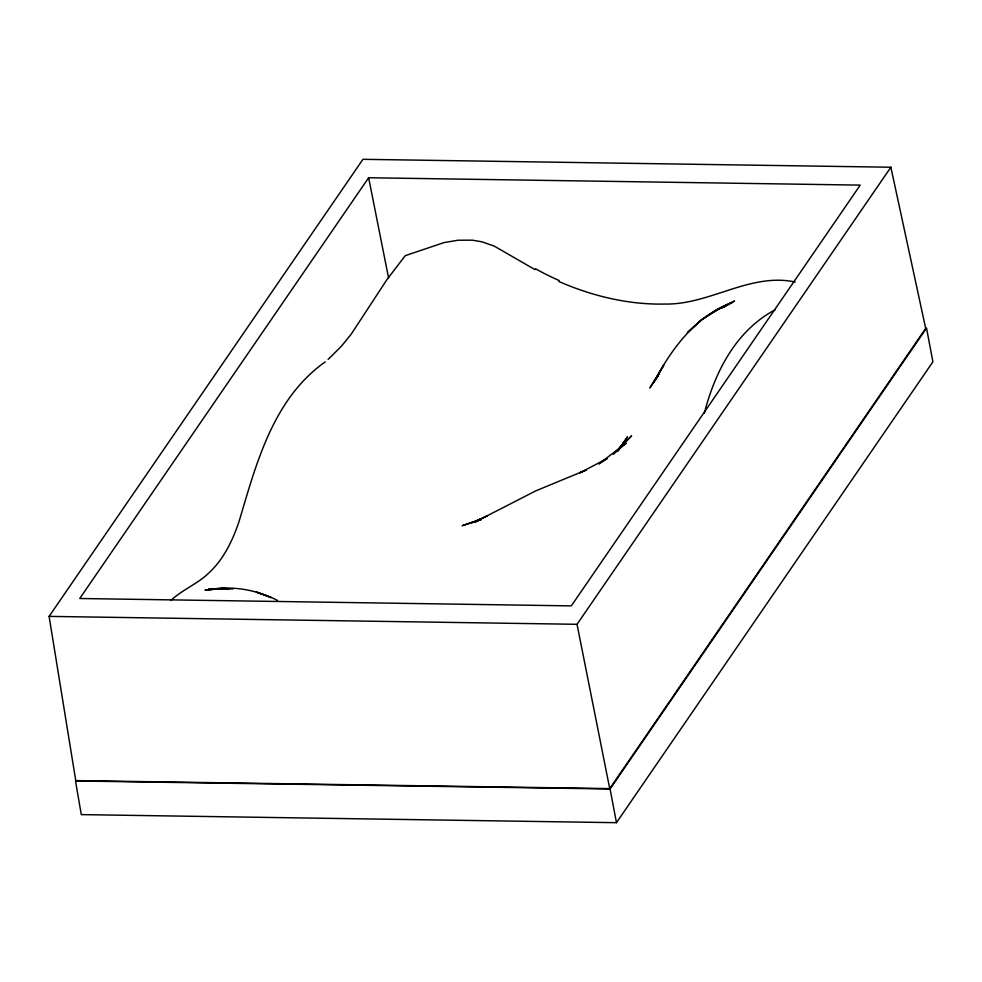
<?xml version="1.0" encoding="UTF-8"?>
<svg xmlns="http://www.w3.org/2000/svg" width="982" height="982" viewBox="0 0 982 982"><rect width="100%" height="100%" fill="white"/><g stroke="black" fill="none" stroke-linecap="round" stroke-linejoin="round"><path stroke-width="1.47" d="M704.278 413.373C714.982 371.797 735.984 330.59 775.277 309.698M655.055 380.144C672.424 347.444 696.385 315.688 732.351 302.37L714.552 311.257L734.524 300.971L724.409 306.936M658.382 374.473L663.709 365.329L649.863 387.939L659.266 373.626L653.767 381.961M617.739 451.303L627.486 436.843L618.709 449.731M49.1 616.389L362.935 159.317L890.87 167.235L925.682 328.418L609.724 788.607L75.761 780.592L49.1 616.389L577.035 624.307L890.87 167.235M368.643 177.742L79.751 598.504L571.315 605.882L860.22 185.119L368.643 177.742L388.553 277.82M610.092 788.976L926.529 328.098L932.9 361.818L616.463 822.683L81.285 814.618L75.504 780.96L610.092 788.976L616.463 822.683M652.613 383.741L658.222 375.934M618.77 449.682L624.822 441.09L617.739 450.763L622.085 444.981L619.274 448.443L631.635 435.787L613.369 454.101L626.197 443.103L598.934 463.921L607.232 458.496L579.834 472.845L586.328 469.973L535.656 490.926L474.834 522.129L487.317 515.783L478.038 520.227L481.352 518.852L462.154 525.726L476.589 521.246M170.868 600.493C182.136 589.752 197.198 584.13 208.442 573.341C223.712 559.396 232.857 540.161 239.252 520.816C256.449 463.099 273.192 398.606 325.263 361.855M329.915 357.669L341.454 346.18L351.163 334.224L386.834 279.772L405.247 255.676L443.925 242.615L458.042 240.234L472.317 240.173L482.015 241.817L494.388 246.187L535.055 269.657M329.314 358.234L328.098 359.326M722.592 307.845L724.753 306.47M481.217 519.76L471.79 522.559L477.669 521.135M209.203 589.556L204.956 590.207L220.84 588.648L209.203 589.556L219.6 588.734M232.93 588.979L221.294 588.341L229.002 588.783L213.327 589.04C235.312 585.947 257.787 590.391 277.513 600.419M213.327 589.04L220.84 588.648M217.808 588.979L208.626 589.09L219.489 589.065M224.976 588.66L217.353 588.635L229.002 588.783M795.211 282.006C749.818 272.407 709.753 304.911 664.912 304.052C628.406 304.85 592.158 296.048 558.844 281.466M577.035 624.307L609.724 788.607M559.163 280.533A220.189 171.703 32.3 0 1 535.509 268.761M695.44 325.324L687.388 332.738L701.59 319.702L718.91 308.741L701.59 319.702L695.44 325.324M264.759 595.129L256.388 592.072L271.192 597.584L264.759 595.129"/></g></svg>
